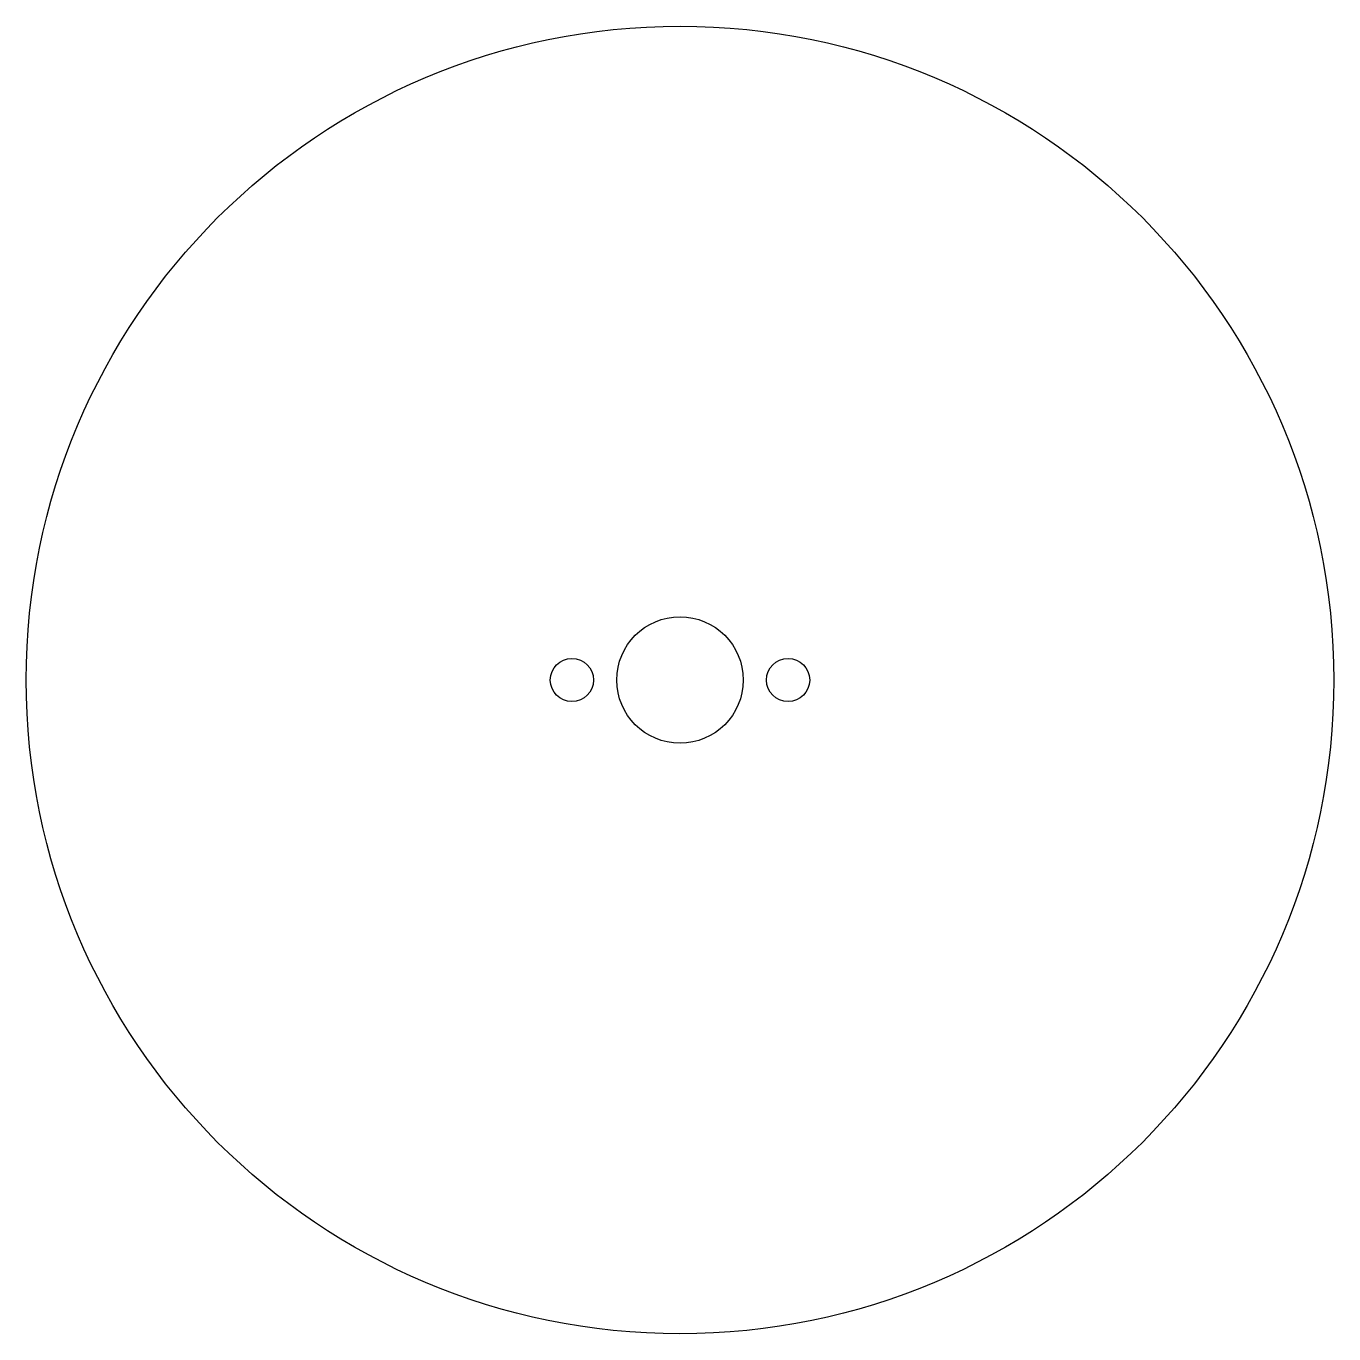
# Model space of a CAD drawing. Header units: millimetres. Extents: x -30.3 to 30.3, y -30.3 to 30.3.
import ezdxf

# ---------------------------------------------------------------- set-up
doc = ezdxf.new("R2010")
doc.units = ezdxf.units.MM

msp = doc.modelspace()

# ---------------------------------------------------------------- linework, layer by layer
at = {"color": 7, "linetype": 'Continuous', "lineweight": 25}
for centre, radius in [((0, 0), 30.254), ((0, 0), 2.925), ((-5, 0), 1), ((5, 0), 1)]:
    msp.add_circle(centre, radius, dxfattribs=at)

doc.saveas('drawing.dxf')
